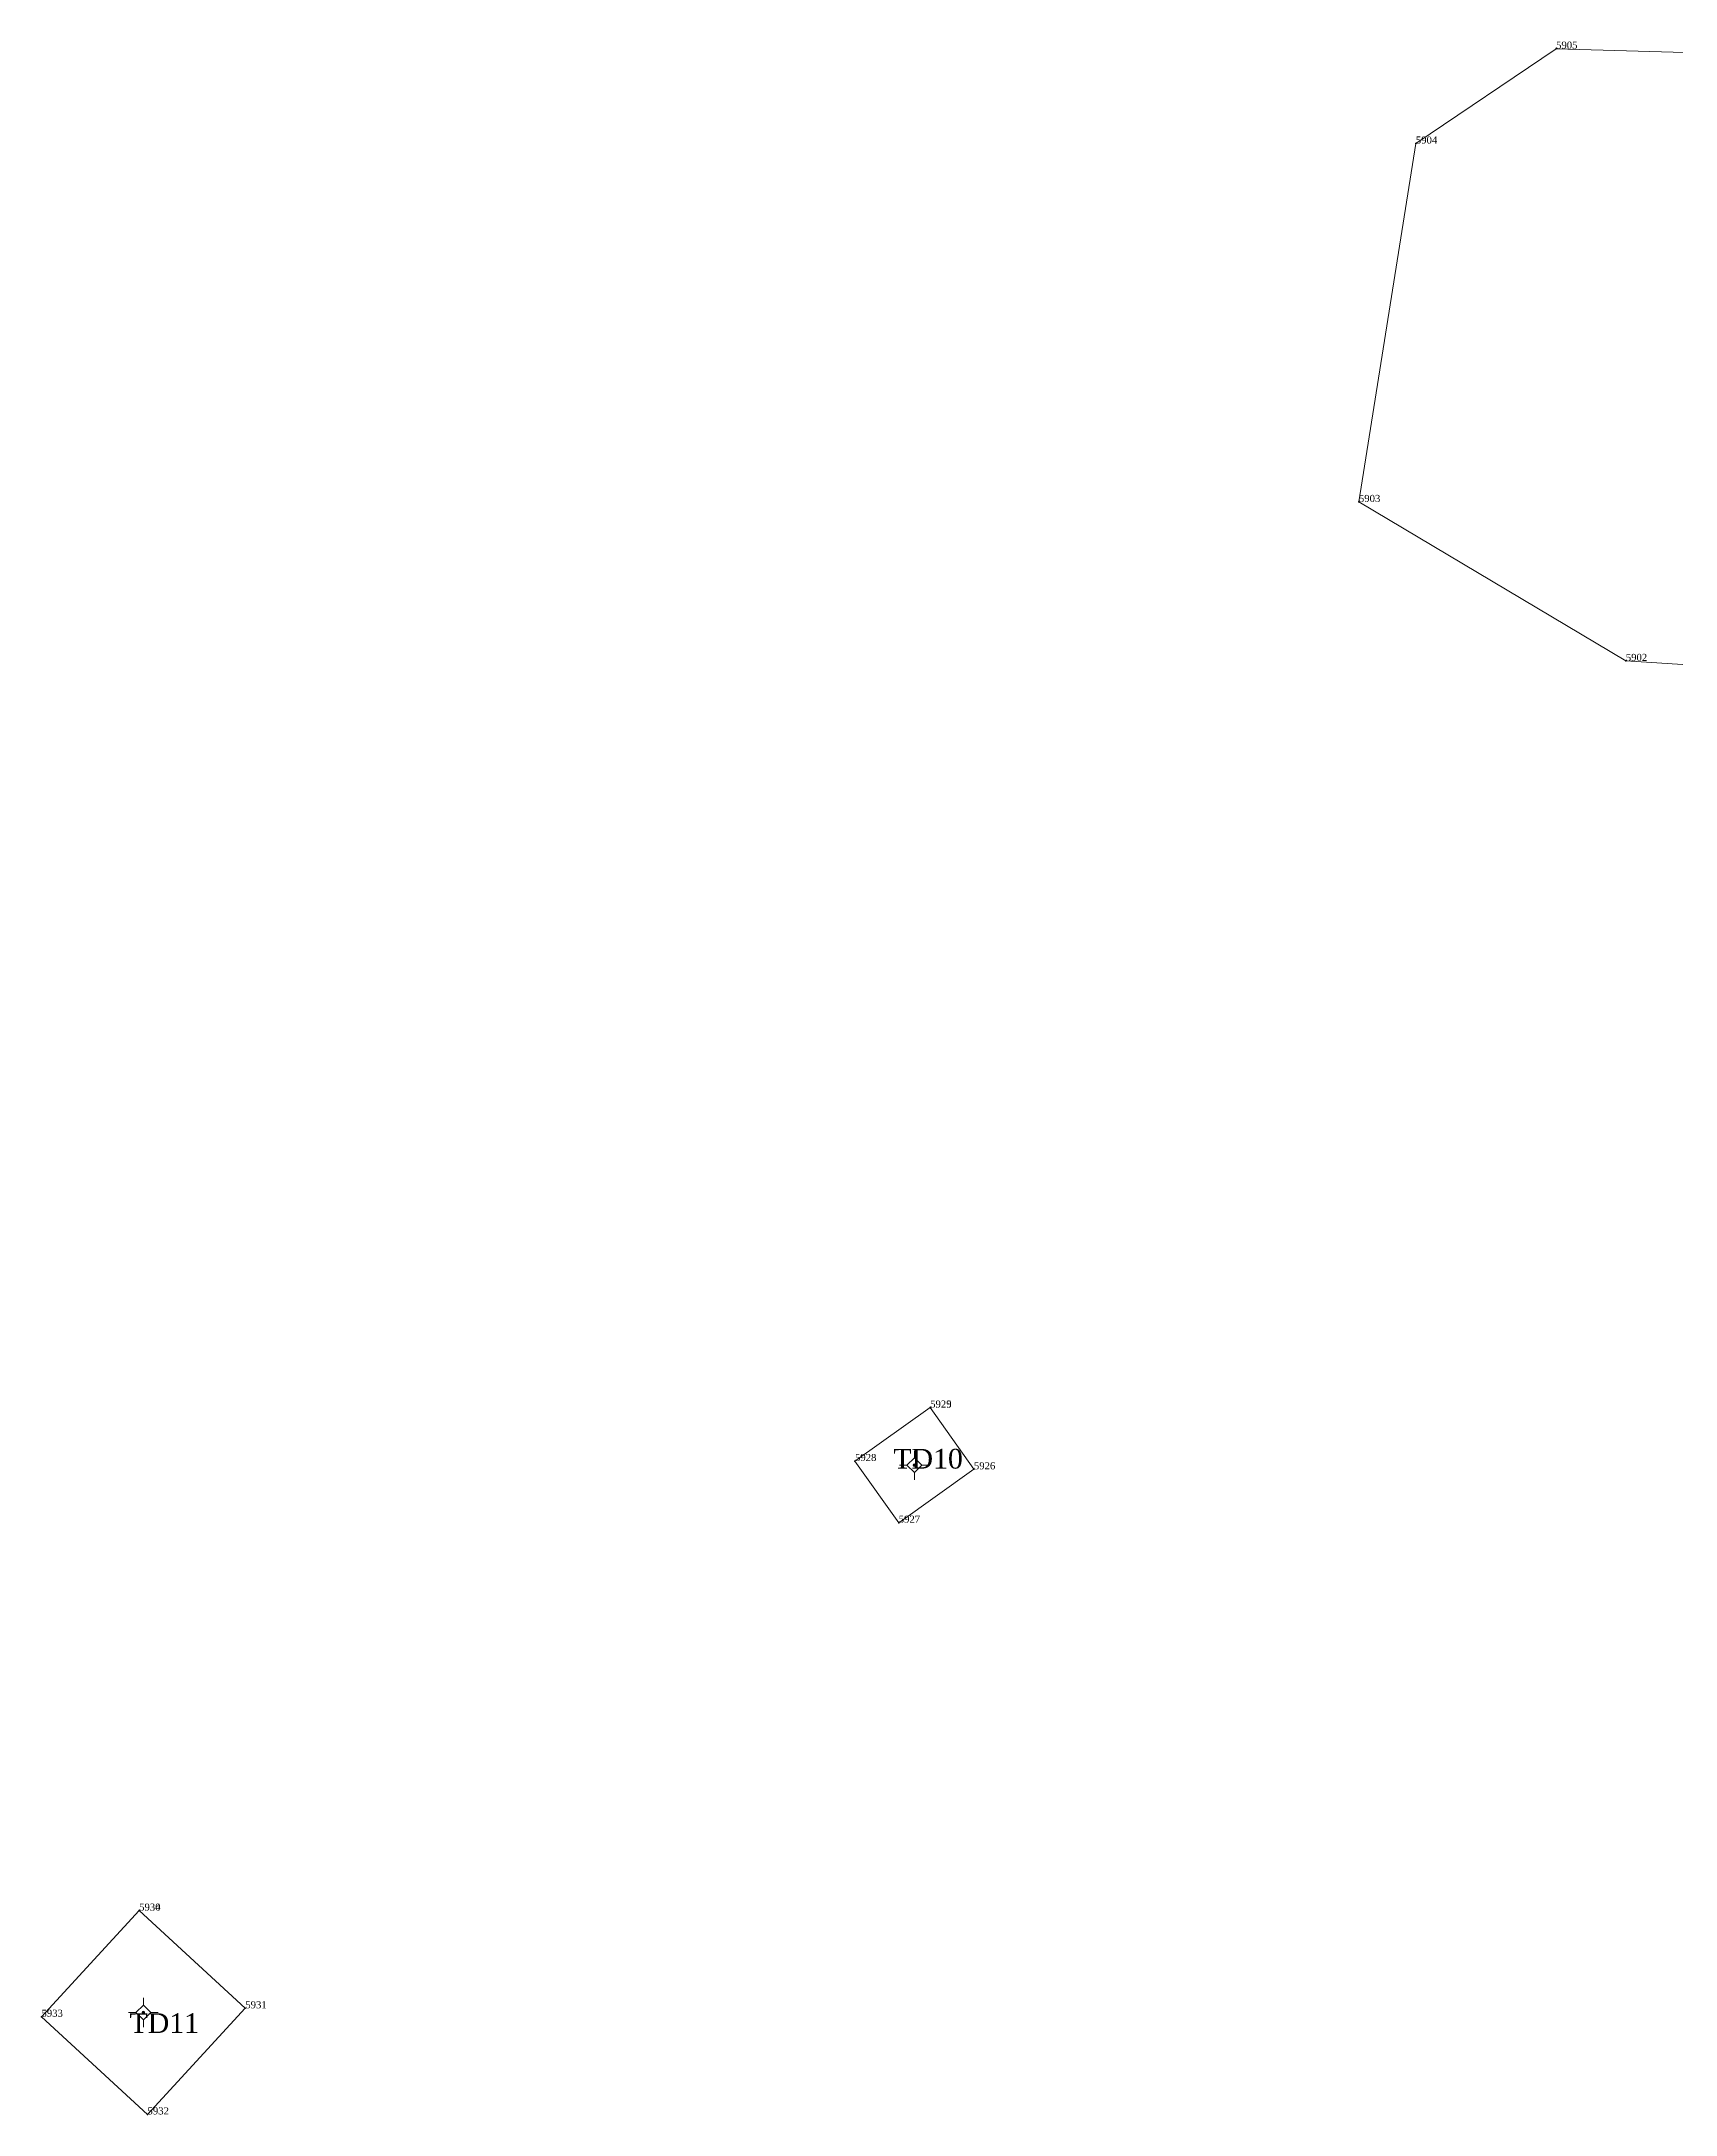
# Model space of a CAD drawing. Header units: metres. Extents: x 543554 to 549226, y 1840763 to 1844579.
# Drawn here: x 548069.7 to 548207.9, y 1841357.4 to 1841532.7 of the extents above; entities that cross this region are included whole.
import ezdxf

# ---------------------------------------------------------------- set-up
doc = ezdxf.new("R2010")
doc.units = ezdxf.units.M
doc.header["$MEASUREMENT"] = 0
for name, color, linetype, lineweight in [('Level 11', 7, 'Continuous', 0), ('Level 12', 7, 'Continuous', 0), ('Level 28', 7, 'Continuous', 0), ('Level 30', 7, 'Continuous', 0), ('Level 7', 7, 'Continuous', 0)]:
    doc.layers.add(name, color=color, linetype=linetype, lineweight=lineweight)
doc.styles.add('Style-Vntime', font='Vntime.shx')

# ---------------------------------------------------------------- blocks, each defined once
blk = doc.blocks.new('CENTRD')
at = {"layer": 'Level 11', "linetype": 'Continuous', "lineweight": 0}
h = blk.add_hatch(color=1, dxfattribs=at)
edge = h.paths.add_edge_path()
edge.add_arc((0, 0), 1.5, 0, 360)
at = {"layer": 'Level 11', "color": 1, "linetype": 'Continuous', "lineweight": 0}
for p, q in [((0, 6.2), (-6.3, 0)), ((0, 12.5), (0, 6.2)), ((6.2, 0), (0, 6.2)), ((-6.3, 0), (-12.5, 0)), ((-6.3, 0), (0, -6.3)), ((0, -6.3), (6.2, 0)), ((0, -6.3), (0, -12.5)), ((12.5, 0), (6.2, 0))]:
    blk.add_line(p, q, dxfattribs=at)
blk = doc.blocks.new('DDCT')
at = {"layer": 'Level 7', "color": 3, "linetype": 'Continuous', "lineweight": 30}
blk.add_point((0, 0), dxfattribs=at)
blk = doc.blocks.new('SHMIA_5901')
at = {"layer": 'Level 12', "color": 2, "linetype": 'Continuous', "lineweight": 0, "style": 'Style-Vntime'}
blk.add_text('5902', height=0.6, dxfattribs=at).set_placement((0, 0))
blk = doc.blocks.new('SHMIA_5902')
at = {"layer": 'Level 12', "color": 2, "linetype": 'Continuous', "lineweight": 0, "style": 'Style-Vntime'}
blk.add_text('5903', height=0.6, dxfattribs=at).set_placement((0, 0))
blk = doc.blocks.new('SHMIA_5903')
at = {"layer": 'Level 12', "color": 2, "linetype": 'Continuous', "lineweight": 0, "style": 'Style-Vntime'}
blk.add_text('5904', height=0.6, dxfattribs=at).set_placement((0, 0))
blk = doc.blocks.new('SHMIA_5904')
at = {"layer": 'Level 12', "color": 2, "linetype": 'Continuous', "lineweight": 0, "style": 'Style-Vntime'}
blk.add_text('5905', height=0.6, dxfattribs=at).set_placement((0, 0))
blk = doc.blocks.new('SHMIA_5924')
at = {"layer": 'Level 12', "color": 2, "linetype": 'Continuous', "lineweight": 0, "style": 'Style-Vntime'}
blk.add_text('5925', height=0.6, dxfattribs=at).set_placement((0, 0))
blk = doc.blocks.new('SHMIA_5925')
at = {"layer": 'Level 12', "color": 2, "linetype": 'Continuous', "lineweight": 0, "style": 'Style-Vntime'}
blk.add_text('5926', height=0.6, dxfattribs=at).set_placement((0, 0))
blk = doc.blocks.new('SHMIA_5926')
at = {"layer": 'Level 12', "color": 2, "linetype": 'Continuous', "lineweight": 0, "style": 'Style-Vntime'}
blk.add_text('5927', height=0.6, dxfattribs=at).set_placement((0, 0))
blk = doc.blocks.new('SHMIA_5927')
at = {"layer": 'Level 12', "color": 2, "linetype": 'Continuous', "lineweight": 0, "style": 'Style-Vntime'}
blk.add_text('5928', height=0.6, dxfattribs=at).set_placement((0, 0))
blk = doc.blocks.new('SHMIA_5928')
at = {"layer": 'Level 12', "color": 2, "linetype": 'Continuous', "lineweight": 0, "style": 'Style-Vntime'}
blk.add_text('5929', height=0.6, dxfattribs=at).set_placement((0, 0))
blk = doc.blocks.new('SHMIA_5929')
at = {"layer": 'Level 12', "color": 2, "linetype": 'Continuous', "lineweight": 0, "style": 'Style-Vntime'}
blk.add_text('5930', height=0.6, dxfattribs=at).set_placement((0, 0))
blk = doc.blocks.new('SHMIA_5930')
at = {"layer": 'Level 12', "color": 2, "linetype": 'Continuous', "lineweight": 0, "style": 'Style-Vntime'}
blk.add_text('5931', height=0.6, dxfattribs=at).set_placement((0, 0))
blk = doc.blocks.new('SHMIA_5931')
at = {"layer": 'Level 12', "color": 2, "linetype": 'Continuous', "lineweight": 0, "style": 'Style-Vntime'}
blk.add_text('5932', height=0.6, dxfattribs=at).set_placement((0, 0))
blk = doc.blocks.new('SHMIA_5932')
at = {"layer": 'Level 12', "color": 2, "linetype": 'Continuous', "lineweight": 0, "style": 'Style-Vntime'}
blk.add_text('5933', height=0.6, dxfattribs=at).set_placement((0, 0))
blk = doc.blocks.new('SHMIA_5933')
at = {"layer": 'Level 12', "color": 2, "linetype": 'Continuous', "lineweight": 0, "style": 'Style-Vntime'}
blk.add_text('5934', height=0.6, dxfattribs=at).set_placement((0, 0))

msp = doc.modelspace()

# ---------------------------------------------------------------- linework, layer by layer
at = {"layer": 'Level 30', "color": 2, "linetype": 'Continuous', "lineweight": 0, "flags": 128}
for points in [[(548230.7551, 1841478.6041), (548203.7276, 1841480.3254), (548181.1493, 1841493.7768), (548185.9724, 1841524.0993), (548197.8323, 1841532.127), (548226.5681, 1841531.3113), (548246.6636, 1841532.573), (548271.2482, 1841530.1036), (548278.9797, 1841527.6258), (548282.5544, 1841521.2258), (548284.395, 1841512.6852), (548278.2734, 1841497.2968)], [(548148.5845, 1841411.9374), (548142.2248, 1841407.4214), (548138.5193, 1841412.6396), (548144.879, 1841417.1556), (548148.5845, 1841411.9374)], [(548086.9359, 1841366.3384), (548077.9595, 1841374.6007), (548069.6972, 1841365.6244), (548078.6735, 1841357.3621), (548086.9359, 1841366.3384)]]:
    msp.add_lwpolyline(points, dxfattribs=at)

# ---------------------------------------------------------------- block references
at = {"layer": 'Level 11', "color": 1, "linetype": 'Continuous', "lineweight": 0, "xscale": 0.1, "yscale": 0.1, "zscale": 0.1}
for p in [(548143.55, 1841412.29), (548078.32, 1841365.98)]:
    msp.add_blockref('CENTRD', p, dxfattribs=at)
at = {"layer": 'Level 12', "color": 2, "linetype": 'Continuous', "lineweight": 0}
for name, p in [('SHMIA_5904', (548197.83, 1841532.13)), ('SHMIA_5903', (548185.97, 1841524.1)), ('SHMIA_5902', (548181.15, 1841493.78)), ('SHMIA_5901', (548203.73, 1841480.33)), ('SHMIA_5924', (548144.88, 1841417.16)), ('SHMIA_5928', (548144.88, 1841417.16)), ('SHMIA_5927', (548138.52, 1841412.64)), ('SHMIA_5925', (548148.58, 1841411.94)), ('SHMIA_5926', (548142.22, 1841407.42)), ('SHMIA_5929', (548077.96, 1841374.6)), ('SHMIA_5933', (548077.96, 1841374.6)), ('SHMIA_5932', (548069.7, 1841365.62)), ('SHMIA_5930', (548086.94, 1841366.34)), ('SHMIA_5931', (548078.67, 1841357.36))]:
    msp.add_blockref(name, p, dxfattribs=at)
at = {"layer": 'Level 7', "color": 3, "linetype": 'Continuous', "lineweight": 30}
for p in [(548197.83, 1841532.13), (548185.97, 1841524.1), (548181.15, 1841493.78), (548203.73, 1841480.33), (548144.88, 1841417.16), (548144.88, 1841417.16), (548138.52, 1841412.64), (548148.58, 1841411.94), (548142.22, 1841407.42), (548077.96, 1841374.6), (548077.96, 1841374.6), (548069.7, 1841365.62), (548086.94, 1841366.34), (548078.67, 1841357.36)]:
    msp.add_blockref('DDCT', p, dxfattribs=at)

# ---------------------------------------------------------------- texts
at = {"layer": 'Level 28', "color": 1, "lineweight": 0, "style": 'Style-Vntime'}
for s, p in [('TD10', (548141.7712, 1841412.0007)), ('TD11', (548077.1537, 1841364.2556))]:
    msp.add_text(s, height=1.66688, dxfattribs=at).set_placement(p)

doc.saveas('drawing.dxf')
